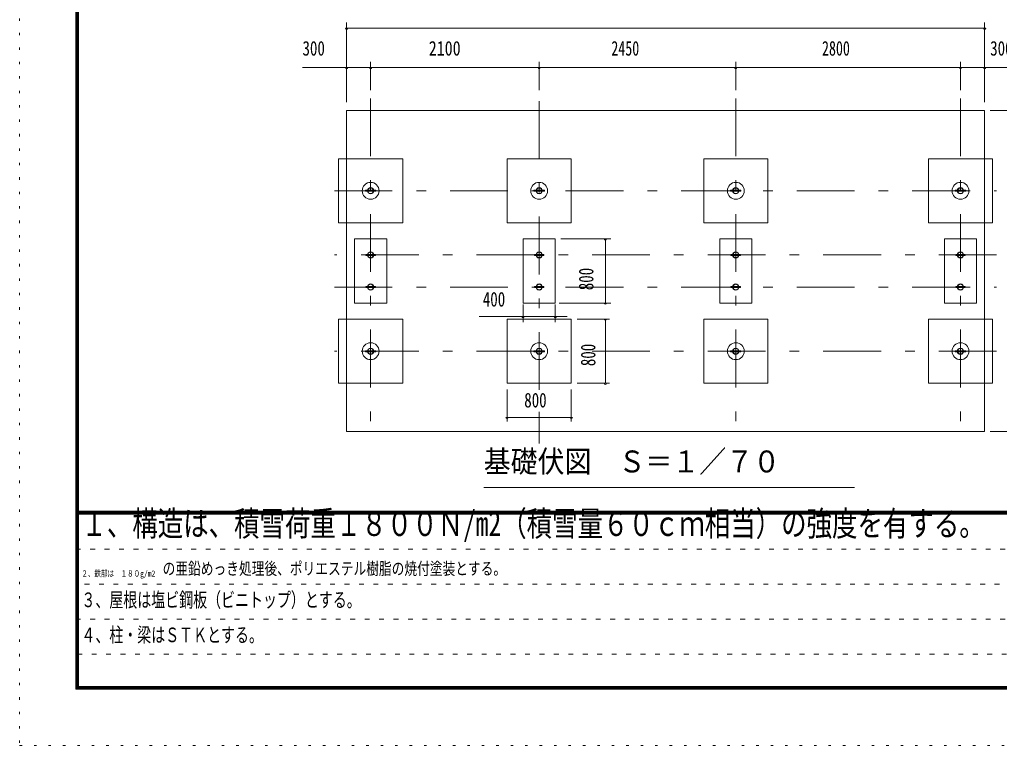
# Model space of a CAD drawing. Units: millimetres, scale not verified, with parts at other scales. Extents: x -37128 to 37128, y -29862 to 29862.
# Drawn here: x -4452 to 7758, y 462 to 9508 of the extents above; entities that cross this region are included whole.
import ezdxf
from ezdxf.enums import TextEntityAlignment as Align

# ---------------------------------------------------------------- set-up
doc = ezdxf.new("R2010")
doc.units = ezdxf.units.MM
doc.header["$LTSCALE"] = 60
for name, pattern in [('USER1', [3, 1, -2]), ('USER3', [24, 12, -5, 2, -5]), ('USER4', [3, 0.5, -2.5])]:
    doc.linetypes.add(name, pattern=pattern)
doc.layers.add('0-1_0-F', color=7, linetype='Continuous')
for name, color, linetype, lineweight in [('0-2_1-0BOLD', 7, 'Continuous', 18), ('0-3_1-2CENTER', 3, 'USER3', 18), ('0-5_1-5DIM', 3, 'Continuous', 18), ('0-C_F-F', 6, 'Continuous', 18), ('0-D_F-E_J_ADD', 3, 'USER4', 18)]:
    doc.layers.add(name, color=color, linetype=linetype, lineweight=lineweight)
doc.styles.add('ＭＳ ゴシック', font='')
doc.styles.get('ＭＳ ゴシック').set_extended_font_data('MS Gothic')

msp = doc.modelspace()

# ---------------------------------------------------------------- linework, layer by layer
at = {"layer": '0-2_1-0BOLD'}
for p, q in [((-42.73, 7381.36), (-112.22, 7381.36)), ((-112.22, 7368.36), (-42.73, 7368.36)), ((-39.88, 7368.36), (-12.47, 7368.36)), ((2057.28, 7381.36), (1987.78, 7381.36)), ((1987.78, 7368.36), (2057.28, 7368.36)), ((2060.12, 7368.36), (2087.53, 7368.36)), ((4507.27, 7381.36), (4437.78, 7381.36)), ((4437.78, 7368.36), (4507.27, 7368.36)), ((4510.12, 7368.36), (4537.53, 7368.36)), ((7307.27, 7381.36), (7237.78, 7381.36)), ((7237.78, 7368.36), (7307.27, 7368.36)), ((7310.12, 7368.36), (7337.53, 7368.36)), ((7472.53, 6374.86), (7472.53, 6774.86)), ((-115.15, 6568.86), (-137.47, 6568.86)), ((-112.31, 6580.86), (-42.63, 6580.86)), ((-42.63, 6568.86), (-112.31, 6568.86)), ((1984.86, 6568.86), (1962.53, 6568.86)), ((1987.69, 6580.86), (2057.37, 6580.86)), ((2057.37, 6568.86), (1987.69, 6568.86)), ((4434.86, 6568.86), (4412.53, 6568.86)), ((4437.69, 6580.86), (4507.37, 6580.86)), ((4507.37, 6568.86), (4437.69, 6568.86)), ((7237.69, 6580.86), (7307.37, 6580.86)), ((7307.37, 6568.86), (7237.69, 6568.86)), ((7310.21, 6580.86), (7332.53, 6580.86)), ((-277.47, 6374.86), (-277.47, 5974.86)), ((1822.53, 6374.86), (1822.53, 5974.86)), ((4272.53, 6374.86), (4272.53, 5974.86)), ((-115.15, 6168.86), (-137.47, 6168.86)), ((-112.31, 6180.86), (-42.63, 6180.86)), ((-42.63, 6168.86), (-112.31, 6168.86)), ((1984.86, 6168.86), (1962.53, 6168.86)), ((1987.69, 6180.86), (2057.37, 6180.86)), ((2057.37, 6168.86), (1987.69, 6168.86)), ((4434.86, 6168.86), (4412.53, 6168.86)), ((4437.69, 6180.86), (4507.37, 6180.86)), ((4507.37, 6168.86), (4437.69, 6168.86)), ((7237.69, 6180.86), (7307.37, 6180.86)), ((7307.37, 6168.86), (7237.69, 6168.86)), ((7310.21, 6180.86), (7332.53, 6180.86)), ((-42.73, 5381.36), (-112.22, 5381.36)), ((2057.28, 5381.36), (1987.78, 5381.36)), ((4507.27, 5381.36), (4437.78, 5381.36)), ((7307.27, 5381.36), (7237.78, 5381.36)), ((-112.22, 5368.36), (-42.73, 5368.36)), ((-39.88, 5368.36), (-12.47, 5368.36)), ((1987.78, 5368.36), (2057.28, 5368.36)), ((2060.12, 5368.36), (2087.53, 5368.36)), ((4437.78, 5368.36), (4507.27, 5368.36)), ((4510.12, 5368.36), (4537.53, 5368.36)), ((7237.78, 5368.36), (7307.27, 5368.36)), ((7310.12, 5368.36), (7337.53, 5368.36))]:
    msp.add_line(p, q, dxfattribs=at)
for points in [[(-377.47, 8374.86), (7572.53, 8374.86), (7572.53, 4374.86), (-377.47, 4374.86)], [(322.53, 6974.86), (322.53, 7774.86), (-477.47, 7774.86), (-477.47, 6974.86)], [(2422.53, 6974.86), (2422.53, 7774.86), (1622.53, 7774.86), (1622.53, 6974.86)], [(4872.53, 6974.86), (4872.53, 7774.86), (4072.53, 7774.86), (4072.53, 6974.86)], [(7672.53, 6974.86), (7672.53, 7774.86), (6872.53, 7774.86), (6872.53, 6974.86)], [(322.53, 4974.86), (322.53, 5774.85), (-477.47, 5774.85), (-477.47, 4974.86)], [(2422.53, 4974.86), (2422.53, 5774.85), (1622.53, 5774.85), (1622.53, 4974.86)], [(4872.53, 4974.86), (4872.53, 5774.85), (4072.53, 5774.85), (4072.53, 4974.86)], [(7672.53, 4974.86), (7672.53, 5774.85), (6872.53, 5774.85), (6872.53, 4974.86)]]:
    msp.add_lwpolyline(points, close=True, dxfattribs=at)
for points in [[(-115.07, 7381.36), (-142.47, 7381.36), (-142.47, 7368.36), (-115.07, 7368.36)], [(-12.47, 7368.36), (-12.47, 7381.36), (-39.88, 7381.36)], [(1984.94, 7381.36), (1957.53, 7381.36), (1957.53, 7368.36), (1984.94, 7368.36)], [(2087.53, 7368.36), (2087.53, 7381.36), (2060.12, 7381.36)], [(4434.94, 7381.36), (4407.53, 7381.36), (4407.53, 7368.36), (4434.94, 7368.36)], [(4537.53, 7368.36), (4537.53, 7381.36), (4510.12, 7381.36)], [(7234.94, 7381.36), (7207.53, 7381.36), (7207.53, 7368.36), (7234.94, 7368.36)], [(7337.53, 7368.36), (7337.53, 7381.36), (7310.12, 7381.36)], [(122.53, 6374.86), (122.53, 6774.86), (-277.47, 6774.86), (-277.47, 6374.86)], [(2222.53, 6374.86), (2222.53, 6774.86), (1822.53, 6774.86), (1822.53, 6374.86)], [(4672.53, 6374.86), (4672.53, 6774.86), (4272.53, 6774.86), (4272.53, 6374.86)], [(7472.53, 6774.86), (7072.53, 6774.86), (7072.53, 6374.86)], [(-137.47, 6568.86), (-137.47, 6580.86), (-115.15, 6580.86)], [(-39.8, 6580.86), (-17.47, 6580.86), (-17.47, 6568.86), (-39.8, 6568.86)], [(1962.53, 6568.86), (1962.53, 6580.86), (1984.86, 6580.86)], [(2060.21, 6580.86), (2082.53, 6580.86), (2082.53, 6568.86), (2060.21, 6568.86)], [(4412.53, 6568.86), (4412.53, 6580.86), (4434.86, 6580.86)], [(4510.21, 6580.86), (4532.53, 6580.86), (4532.53, 6568.86), (4510.21, 6568.86)], [(7234.86, 6568.86), (7212.53, 6568.86), (7212.53, 6580.86), (7234.86, 6580.86)], [(7332.53, 6580.86), (7332.53, 6568.86), (7310.21, 6568.86)], [(-277.47, 5974.86), (122.53, 5974.86), (122.53, 6374.86)], [(1822.53, 5974.86), (2222.53, 5974.86), (2222.53, 6374.86)], [(4272.53, 5974.86), (4672.53, 5974.86), (4672.53, 6374.86)], [(7072.53, 6374.86), (7072.53, 5974.86), (7472.53, 5974.86), (7472.53, 6374.86)], [(-137.47, 6168.86), (-137.47, 6180.86), (-115.15, 6180.86)], [(-39.8, 6180.86), (-17.47, 6180.86), (-17.47, 6168.86), (-39.8, 6168.86)], [(1962.53, 6168.86), (1962.53, 6180.86), (1984.86, 6180.86)], [(2060.21, 6180.86), (2082.53, 6180.86), (2082.53, 6168.86), (2060.21, 6168.86)], [(4412.53, 6168.86), (4412.53, 6180.86), (4434.86, 6180.86)], [(4510.21, 6180.86), (4532.53, 6180.86), (4532.53, 6168.86), (4510.21, 6168.86)], [(7234.86, 6168.86), (7212.53, 6168.86), (7212.53, 6180.86), (7234.86, 6180.86)], [(7332.53, 6180.86), (7332.53, 6168.86), (7310.21, 6168.86)], [(-115.07, 5381.36), (-142.47, 5381.36), (-142.47, 5368.36), (-115.07, 5368.36)], [(-12.47, 5368.36), (-12.47, 5381.36), (-39.88, 5381.36)], [(1984.94, 5381.36), (1957.53, 5381.36), (1957.53, 5368.36), (1984.94, 5368.36)], [(2087.53, 5368.36), (2087.53, 5381.36), (2060.12, 5381.36)], [(4434.94, 5381.36), (4407.53, 5381.36), (4407.53, 5368.36), (4434.94, 5368.36)], [(4537.53, 5368.36), (4537.53, 5381.36), (4510.12, 5381.36)], [(7234.94, 5381.36), (7207.53, 5381.36), (7207.53, 5368.36), (7234.94, 5368.36)], [(7337.53, 5368.36), (7337.53, 5381.36), (7310.12, 5381.36)]]:
    msp.add_lwpolyline(points, dxfattribs=at)
for centre, radius in [((-77.47, 7374.86), 105), ((2022.53, 7374.86), 105), ((4472.53, 7374.86), 105), ((7272.53, 7374.86), 105), ((-77.47, 7374.86), 38.15), ((-77.47, 7374.86), 35.35), ((2022.53, 7374.86), 38.15), ((2022.53, 7374.86), 35.35), ((4472.53, 7374.86), 38.15), ((4472.53, 7374.86), 35.35), ((7272.53, 7374.86), 38.15), ((7272.53, 7374.86), 35.35), ((-77.47, 6574.86), 38.15), ((-77.47, 6574.86), 35.35), ((2022.53, 6574.86), 38.15), ((2022.53, 6574.86), 35.35), ((4472.53, 6574.86), 38.15), ((4472.53, 6574.86), 35.35), ((7272.53, 6574.86), 38.15), ((7272.53, 6574.86), 35.35), ((-77.47, 6174.86), 38.15), ((-77.47, 6174.86), 35.35), ((2022.53, 6174.86), 38.15), ((2022.53, 6174.86), 35.35), ((4472.53, 6174.86), 38.15), ((4472.53, 6174.86), 35.35), ((7272.53, 6174.86), 38.15), ((7272.53, 6174.86), 35.35), ((-77.47, 5374.86), 105), ((-77.47, 5374.86), 38.15), ((-77.47, 5374.86), 35.35), ((2022.53, 5374.86), 105), ((2022.53, 5374.86), 38.15), ((2022.53, 5374.86), 35.35), ((4472.53, 5374.86), 105), ((4472.53, 5374.86), 38.15), ((4472.53, 5374.86), 35.35), ((7272.53, 5374.86), 105), ((7272.53, 5374.86), 38.15), ((7272.53, 5374.86), 35.35)]:
    msp.add_circle(centre, radius, dxfattribs=at)
at = {"layer": '0-3_1-2CENTER'}
for p, q in [((-77.47, 8524.86), (-77.47, 4224.86)), ((2022.53, 4892.73), (2022.53, 8524.86)), ((4472.53, 8524.86), (4472.53, 4224.86)), ((7272.53, 8524.86), (7272.53, 4224.86)), ((-527.47, 7374.86), (7722.53, 7374.86)), ((7722.53, 6574.86), (-527.47, 6574.86)), ((-527.47, 6174.86), (7722.53, 6174.86)), ((7722.53, 5374.86), (-527.47, 5374.86)), ((2022.53, 4224.86), (2022.53, 4619.85))]:
    msp.add_line(p, q, dxfattribs=at)
at = {"layer": '0-5_1-5DIM'}
for p, q in [((-377.47, 9469.86), (-377.47, 8479.86)), ((7572.53, 9469.86), (7572.53, 8479.86)), ((-363.47, 9399.86), (-391.47, 9399.86)), ((-377.47, 9399.86), (7572.53, 9399.86)), ((7586.53, 9399.86), (7558.53, 9399.86)), ((-77.47, 8629.86), (-77.47, 8979.86)), ((2022.53, 8629.86), (2022.53, 8979.86)), ((4472.53, 8979.86), (4472.53, 8629.86)), ((7272.53, 8979.86), (7272.53, 8629.86)), ((8122.03, 8909.86), (-926.97, 8909.86)), ((-363.47, 8909.86), (-391.47, 8909.86)), ((-63.47, 8909.86), (-91.47, 8909.86)), ((2036.53, 8909.86), (2008.53, 8909.86)), ((4486.53, 8909.86), (4458.53, 8909.86)), ((7286.53, 8909.86), (7258.53, 8909.86)), ((7586.53, 8909.86), (7558.53, 8909.86)), ((7642.53, 8374.86), (9139.52, 8374.86)), ((2292.53, 6774.86), (2917.53, 6774.86)), ((2861.53, 6774.86), (2833.53, 6774.86)), ((2847.53, 5974.86), (2847.53, 6774.86)), ((1822.53, 5737.2), (1822.53, 5956.12)), ((2222.53, 5737.2), (2222.53, 5956.12)), ((2917.53, 5974.86), (2272.53, 5974.86)), ((2861.53, 5974.86), (2833.53, 5974.86)), ((1822.53, 5807.2), (1273.03, 5807.2)), ((1836.53, 5807.2), (1808.53, 5807.2)), ((2222.53, 5807.2), (1822.53, 5807.2)), ((2236.53, 5807.2), (2208.53, 5807.2)), ((2222.53, 5807.2), (2371.44, 5807.2)), ((2897.53, 5774.85), (2497.53, 5774.85)), ((2861.53, 5774.85), (2833.53, 5774.85)), ((2847.53, 4974.86), (2847.53, 5774.85)), ((1622.53, 4899.86), (1622.53, 4499.85)), ((2422.53, 4499.85), (2422.53, 4899.86)), ((2497.53, 4974.86), (2897.53, 4974.86)), ((2861.53, 4974.86), (2833.53, 4974.86)), ((1636.53, 4549.85), (1608.53, 4549.85)), ((1622.53, 4549.85), (2422.53, 4549.85)), ((2436.53, 4549.85), (2408.53, 4549.85)), ((7642.53, 4374.86), (9139.52, 4374.86)), ((1331.39, 3674.86), (5951.39, 3674.86))]:
    msp.add_line(p, q, dxfattribs=at)
for centre in [(-377.47, 9399.86), (7572.53, 9399.86), (-377.47, 8909.86), (-77.47, 8909.86), (2022.53, 8909.86), (4472.53, 8909.86), (7272.53, 8909.86), (7572.53, 8909.86), (2847.53, 6774.86), (2847.53, 5974.86), (1822.53, 5807.2), (2222.53, 5807.2), (2847.53, 5774.85), (2847.53, 4974.86), (1622.53, 4549.85), (2422.53, 4549.85)]:
    msp.add_arc(centre, 14, 180, 0, dxfattribs=at)
at = {"layer": '0-C_F-F', "color": 5}
for p, q in [((36393.07, 3381.32), (-3716.93, 3381.32)), ((-3716.93, 3377.82), (36393.07, 3377.82)), ((36393.07, 3374.32), (-3716.93, 3374.32)), ((-3716.93, 3370.82), (36393.07, 3370.82)), ((36393.07, 3367.32), (-3716.93, 3367.32)), ((-3716.93, 3363.82), (36393.07, 3363.82)), ((36393.07, 3360.32), (-3716.93, 3360.32)), ((-3716.93, 3356.82), (36393.07, 3356.82)), ((36393.07, 3353.32), (-3716.93, 3353.32)), ((-3716.93, 3349.82), (36393.07, 3349.82)), ((36393.07, 3346.32), (-3716.93, 3346.32))]:
    msp.add_line(p, q, dxfattribs=at)
at = {"layer": '0-C_F-F', "linetype": 'USER1'}
for p, q in [((-3751.93, 2909.52), (21798.07, 2909.52)), ((21798.07, 2472.72), (-3751.93, 2472.72)), ((-3751.93, 2035.92), (21798.07, 2035.92)), ((18286.87, 1599.12), (-3751.93, 1599.12))]:
    msp.add_line(p, q, dxfattribs=at)
at = {"layer": '0-C_F-F', "color": 5}
for points in [[(36428.07, 1162.32), (36428.07, 29302.32), (-3751.93, 29302.32), (-3751.93, 1162.32)], [(36424.56, 1165.82), (-3748.43, 1165.82), (-3748.43, 29298.82), (36424.56, 29298.82)], [(36421.07, 1169.32), (36421.07, 29295.32), (-3744.93, 29295.32), (-3744.93, 1169.32)], [(36417.57, 1172.82), (36417.57, 29291.82), (-3741.43, 29291.82), (-3741.43, 1172.82)], [(36414.07, 1176.32), (36414.07, 29288.31), (-3737.93, 29288.31), (-3737.93, 1176.32)], [(36410.57, 1179.82), (36410.57, 29284.82), (-3734.43, 29284.82), (-3734.43, 1179.82)], [(36407.06, 1183.32), (-3730.93, 1183.32), (-3730.93, 29281.32), (36407.06, 29281.32)], [(36403.57, 1186.82), (-3727.43, 1186.82), (-3727.43, 29277.82), (36403.57, 29277.82)], [(36400.07, 1190.32), (36400.07, 29274.32), (-3723.93, 29274.32), (-3723.93, 1190.32)], [(36396.57, 1193.82), (-3720.43, 1193.82), (-3720.43, 29270.82), (36396.57, 29270.82)], [(36393.07, 1197.32), (36393.07, 29267.32), (-3716.93, 29267.32), (-3716.93, 1197.32)]]:
    msp.add_lwpolyline(points, close=True, dxfattribs=at)
at = {"layer": '0-D_F-E_J_ADD', "color": 5}
msp.add_lwpolyline([(37128.07, 462.32), (37128.07, 29862.32), (-4451.93, 29862.32), (-4451.93, 462.32)], close=True, dxfattribs=at)

# ---------------------------------------------------------------- texts
at = {"layer": '0-1_0-F', "style": 'ＭＳ ゴシック'}
for s, height, width, p in [('１、構造は、積雪荷重１８００Ｎ/m2（積雪量６０ｃｍ相当）の強度を有する。', 310, 0.75, (-3681.93, 2979.52)), ('\u3000の亜鉛めっき処理後、ポリエステル樹脂の焼付塗装とする。', 155, 0.75, (-2828.49, 2542.72)), ('２、鉄部は\u3000１８０g/m2', 77.49, 0.75, (-3681.93, 2542.72)), ('３、屋根は塩ビ鋼板（ビニトップ）とする。', 182.3, 0.7, (-3681.93, 2130.79)), ('４、柱・梁はＳＴＫとする。', 182.3, 0.7, (-3681.93, 1693.99))]:
    msp.add_text(s, height=height, dxfattribs=dict(at, width=width)).set_placement(p, align=Align.BOTTOM_LEFT)
at = {"layer": '0-5_1-5DIM', "color": 7, "style": 'ＭＳ ゴシック'}
for s, height, width, p in [('300', 182.3, 0.75, (-926.97, 9004.73)), ('2100', 182.3, 0.8, (647.03, 9004.73)), ('2450', 182.3, 0.7, (2922.03, 9004.73)), ('2800', 182.3, 0.7, (5547.03, 9004.73)), ('300', 182.3, 0.75, (7642.53, 9004.73)), ('400', 182.3, 0.75, (1320.11, 5877.2)), ('800', 182.3, 0.75, (1836.53, 4619.85)), ('基礎伏図\u3000Ｓ＝１／７０', 273.5, 0.9, (1331.39, 3782.17))]:
    msp.add_text(s, height=height, dxfattribs=dict(at, width=width)).set_placement(p, align=Align.BOTTOM_LEFT)
at = {"layer": '0-5_1-5DIM', "color": 7, "style": 'ＭＳ ゴシック', "width": 0.75}
for p in [(2752.66, 6135.11), (2777.53, 5188.85)]:
    msp.add_text('800', height=182.3, rotation=90, dxfattribs=at).set_placement(p, align=Align.BOTTOM_LEFT)

doc.saveas('drawing.dxf')
